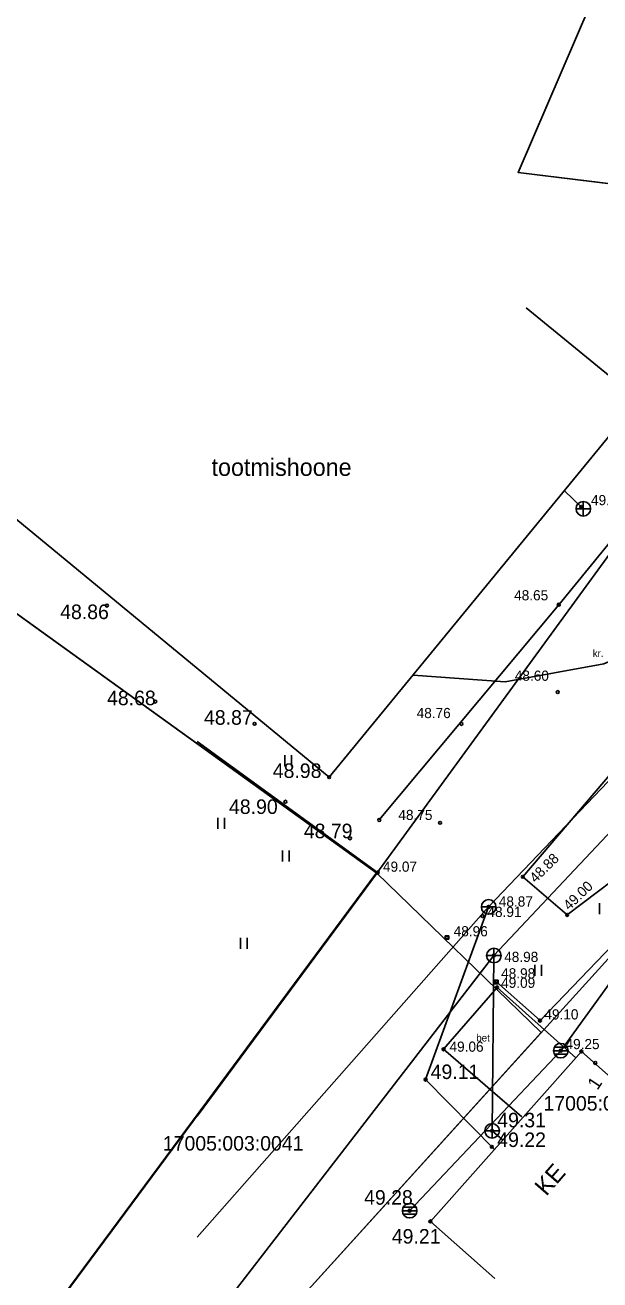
# Model space of a CAD drawing. Extents: x 641098 to 641452, y 6455754 to 6455962.
# Drawn here: x 641167.7 to 641207.2, y 6455832.6 to 6455918.9 of the extents above; entities that cross this region are included whole.
import ezdxf

# ---------------------------------------------------------------- set-up
doc = ezdxf.new("R2010")
doc.units = 0
for name, color, linetype in [('AED', 7, 'Continuous'), ('HALJASTUS', 7, 'Continuous'), ('HOONE', 7, 'Continuous'), ('KKAEV', 7, 'Continuous'), ('KORGUS', 7, 'Continuous'), ('KTRASS', 7, 'Continuous'), ('PIIR', 7, 'Continuous'), ('SITRASS', 7, 'Continuous'), ('SKKAEV', 7, 'Continuous'), ('SKTRASS', 7, 'Continuous'), ('TEE', 7, 'Continuous'), ('VKAEV', 7, 'Continuous'), ('VTRASS', 7, 'Continuous')]:
    doc.layers.add(name, color=color, linetype=linetype)

msp = doc.modelspace()

# ---------------------------------------------------------------- linework, layer by layer
at = {"layer": 'AED'}
for p, q in [((641196.565, 6455856.275), (641196.565, 6455856.025)), ((641196.565, 6455856.275), (641196.815, 6455856.275)), ((641196.565, 6455856.025), (641196.815, 6455856.025)), ((641196.815, 6455856.275), (641196.815, 6455856.025)), ((641199.974, 6455853.224), (641199.974, 6455852.974)), ((641199.974, 6455853.224), (641200.224, 6455853.224)), ((641200.224, 6455853.224), (641200.224, 6455852.974)), ((641199.974, 6455852.974), (641200.224, 6455852.974))]:
    msp.add_line(p, q, dxfattribs=at)
for points in [[(641179.51, 6455843.864), (641191.929, 6455860.614), (641179.51, 6455869.623)], [(641208.82, 6455860.99), (641208.055, 6455860.039), (641210.326, 6455857.95), (641203.092, 6455850.437), (641200.099, 6455853.099)]]:
    msp.add_lwpolyline(points, dxfattribs=at)
at = {"layer": 'HALJASTUS'}
for p, q in [((641185.544, 6455868.683), (641185.544, 6455867.922)), ((641186, 6455868.683), (641186, 6455867.922)), ((641180.938, 6455864.379), (641180.938, 6455863.618)), ((641181.393, 6455864.379), (641181.393, 6455863.618)), ((641185.391, 6455862.136), (641185.391, 6455861.374)), ((641185.846, 6455862.136), (641185.846, 6455861.374)), ((641207.174, 6455858.511), (641207.174, 6455857.749)), ((641182.501, 6455856.123), (641182.501, 6455855.362)), ((641182.956, 6455856.123), (641182.956, 6455855.362)), ((641202.744, 6455854.265), (641202.744, 6455853.504)), ((641203.199, 6455854.265), (641203.199, 6455853.504))]:
    msp.add_line(p, q, dxfattribs=at)
at = {"layer": 'HOONE'}
for p, q in [((641209.868, 6455893.095), (641202.138, 6455899.443)), ((641188.595, 6455867.171), (641209.868, 6455893.095)), ((641157.791, 6455892.548), (641188.595, 6455867.171))]:
    msp.add_line(p, q, dxfattribs=at)
msp.add_lwpolyline([(641199.976, 6455832.709), (641195.559, 6455836.63), (641205.937, 6455848.32), (641211.038, 6455843.791)], dxfattribs=at)
at = {"layer": 'KKAEV'}
for p, q in [((641206.07, 6455885.12), (641206.07, 6455886.12)), ((641205.57, 6455885.62), (641206.57, 6455885.62)), ((641199.42, 6455854.91), (641200.42, 6455854.91)), ((641199.92, 6455854.41), (641199.92, 6455855.41)), ((641199.3, 6455842.86), (641200.3, 6455842.86)), ((641199.8, 6455842.36), (641199.8, 6455843.36))]:
    msp.add_line(p, q, dxfattribs=at)
for centre in [(641206.07, 6455885.62), (641199.92, 6455854.91), (641199.8, 6455842.86)]:
    msp.add_circle(centre, 0.5, dxfattribs=at)
at = {"layer": 'KORGUS'}
for centre in [(641205.924, 6455885.746), (641173.314, 6455878.968), (641204.377, 6455879.028), (641204.312, 6455873.022), (641176.636, 6455872.366), (641183.471, 6455870.836), (641197.688, 6455870.829), (641188.595, 6455867.171), (641185.589, 6455865.483), (641192.038, 6455864.227), (641196.223, 6455864.033), (641190.027, 6455862.974), (641191.93, 6455860.61), (641201.91, 6455860.32), (641199.56, 6455858.25), (641199.14, 6455857.62), (641204.96, 6455857.7), (641196.69, 6455856.15), (641199.92, 6455854.91), (641200.1, 6455853.1), (641200.14, 6455852.72), (641203.09, 6455850.44), (641196.46, 6455848.47), (641204.52, 6455848.37), (641205.937, 6455848.32), (641206.89, 6455847.53), (641195.228, 6455846.38), (641199.8, 6455842.86), (641199.78, 6455841.76), (641194.13, 6455837.37), (641195.559, 6455836.63)]:
    msp.add_circle(centre, 0.1, dxfattribs=at)
at = {"layer": 'KTRASS'}
for points in [[(641262.947, 6455895.17), (641245.85, 6455895.77), (641231.82, 6455887.57), (641213.98, 6455869.85), (641199.92, 6455854.91), (641179.809, 6455828.89)], [(641206.07, 6455885.62), (641204.761, 6455886.871)], [(641199.92, 6455854.91), (641199.8, 6455842.86), (641200.517, 6455842.239)]]:
    msp.add_lwpolyline(points, dxfattribs=at)
at = {"layer": 'PIIR'}
for points in [[(641121.508, 6455932.185), (641160.91, 6455891.99), (641157.02, 6455885.66), (641191.87, 6455860.58), (641224.93, 6455905.88), (641201.58, 6455908.74), (641213.41, 6455936.25), (641220.5, 6455953.19), (641224.16, 6455962.082)], [(641230.178, 6455766.86), (641234.69, 6455771.62), (641191.37, 6455806.79), (641168.46, 6455829.03), (641191.84, 6455860.59), (641157, 6455885.69), (641139.51, 6455868.99), (641124.03, 6455849.78), (641114.144, 6455837.743)]]:
    msp.add_lwpolyline(points, dxfattribs=at)
for points in [[(641201.58, 6455908.74), (641249.88, 6455902.84), (641253.51, 6455922.51), (641213.41, 6455936.25)], [(641224.6, 6455873.24), (641184.3, 6455828.79), (641199.12, 6455815.36), (641239.42, 6455859.81)], [(641184.3, 6455828.79), (641203.18, 6455849.61), (641191.87, 6455860.58), (641168.47, 6455829), (641191.36, 6455806.82), (641199.12, 6455815.36)]]:
    msp.add_lwpolyline(points, close=True, dxfattribs=at)
at = {"layer": 'SITRASS'}
msp.add_lwpolyline([(641254.009, 6455898.749), (641245.967, 6455898.865), (641240.014, 6455898.682), (641236.629, 6455897.636), (641234.475, 6455896.595), (641227.937, 6455890.309), (641220.629, 6455883.114), (641214.699, 6455878.644), (641212.569, 6455877.158), (641207.47, 6455874.961), (641200.693, 6455873.733), (641194.367, 6455874.186)], dxfattribs=at)
at = {"layer": 'SKKAEV'}
for p, q in [((641204.02, 6455848.37), (641205.02, 6455848.37)), ((641204.95, 6455848.62), (641204.09, 6455848.62)), ((641204.95, 6455848.12), (641204.09, 6455848.12)), ((641193.63, 6455837.37), (641194.63, 6455837.37)), ((641194.56, 6455837.62), (641193.7, 6455837.62)), ((641194.56, 6455837.12), (641193.7, 6455837.12))]:
    msp.add_line(p, q, dxfattribs=at)
for centre in [(641204.52, 6455848.37), (641194.13, 6455837.37)]:
    msp.add_circle(centre, 0.5, dxfattribs=at)
at = {"layer": 'SKTRASS'}
msp.add_lwpolyline([(641256.988, 6455881.554), (641253.68, 6455884.67), (641247.183, 6455886.497), (641242.619, 6455886.966), (641241.832, 6455886.785), (641239.482, 6455885.676), (641238.212, 6455884.766), (641231.7, 6455879.05), (641224.73, 6455872.67), (641212.96, 6455860.71), (641209.23, 6455854.76), (641207.88, 6455852.99), (641204.52, 6455848.37), (641194.13, 6455837.37)], dxfattribs=at)
at = {"layer": 'TEE'}
for points in [[(641228.703, 6455889.987), (641222.2, 6455883.72), (641213.04, 6455873.38), (641201.91, 6455860.32), (641204.96, 6455857.7), (641208.06, 6455860.04)], [(641212.556, 6455889.005), (641204.377, 6455879.028), (641192.038, 6455864.227)], [(641205.544, 6455847.875), (641200.14, 6455852.72), (641196.46, 6455848.47), (641201.852, 6455843.824)]]:
    msp.add_lwpolyline(points, dxfattribs=at)
at = {"layer": 'VKAEV'}
msp.add_line((641199.06, 6455858.25), (641200.06, 6455858.25), dxfattribs=at)
msp.add_circle((641199.56, 6455858.25), 0.5, dxfattribs=at)
at = {"layer": 'VTRASS'}
for points in [[(641285.272, 6455901.28), (641239.13, 6455895.27), (641214.06, 6455873.44), (641199.56, 6455858.25), (641179.51, 6455835.552)], [(641199.56, 6455858.25), (641195.228, 6455846.38), (641199.955, 6455841.582)]]:
    msp.add_lwpolyline(points, dxfattribs=at)

# ---------------------------------------------------------------- texts
at = {"layer": 'HOONE'}
msp.add_text('tootmishoone', height=1.2, dxfattribs=at).set_placement((641180.506, 6455887.881))
for s, height, rotation, p in [('1', 0.9, 56.16076, (641207.038, 6455845.611)), ('KE', 1.2, 48.97181, (641203.524, 6455838.319))]:
    msp.add_text(s, height=height, rotation=rotation, dxfattribs=at).set_placement(p)
at = {"layer": 'KORGUS'}
for s, height, p in [('49.15', 0.7, (641206.599, 6455885.866)), ('48.65', 0.7, (641201.313, 6455879.324)), ('48.86', 1, (641170.101, 6455878.036)), ('48.60', 0.7, (641201.36, 6455873.797)), ('48.68', 1, (641173.326, 6455872.119)), ('48.87', 1, (641179.991, 6455870.774)), ('48.76', 0.7, (641194.61, 6455871.23)), ('48.98', 1, (641184.72, 6455867.116)), ('48.90', 1, (641181.711, 6455864.642)), ('48.75', 0.7, (641193.354, 6455864.225)), ('48.79', 1, (641186.852, 6455862.974)), ('49.07', 0.7, (641192.294, 6455860.67)), ('48.87', 0.7, (641200.259, 6455858.276)), ('48.91', 0.7, (641199.477, 6455857.561)), ('48.96', 0.7, (641197.157, 6455856.228)), ('48.98', 0.7, (641200.63, 6455854.465)), ('48.98', 0.7, (641200.419, 6455853.337)), ('49.09', 0.7, (641200.419, 6455852.688)), ('49.10', 0.7, (641203.392, 6455850.516)), ('49.06', 0.7, (641196.87, 6455848.297)), ('49.25', 0.7, (641204.845, 6455848.475)), ('49.11', 1, (641195.576, 6455846.419)), ('49.31', 1, (641200.152, 6455843.099)), ('49.22', 1, (641200.152, 6455841.747)), ('49.28', 1, (641190.999, 6455837.781)), ('49.21', 1, (641192.904, 6455835.107))]:
    msp.add_text(s, height=height, dxfattribs=at).set_placement(p)
for s, rotation, p in [('48.88', 44.64867, (641202.787, 6455859.865)), ('49.00', 43.75082, (641205.097, 6455857.974))]:
    msp.add_text(s, height=0.7, rotation=rotation, dxfattribs=at).set_placement(p)
at = {"layer": 'PIIR'}
for s, p in [('17005:003:0018', (641203.331, 6455844.25)), ('17005:003:0041', (641177.161, 6455841.5))]:
    msp.add_text(s, height=1, dxfattribs=at).set_placement(p)
at = {"layer": 'TEE'}
for s, p in [('kr.', (641206.716, 6455875.435)), ('bet', (641198.71, 6455849.001))]:
    msp.add_text(s, height=0.5, dxfattribs=at).set_placement(p)

doc.saveas('drawing.dxf')
